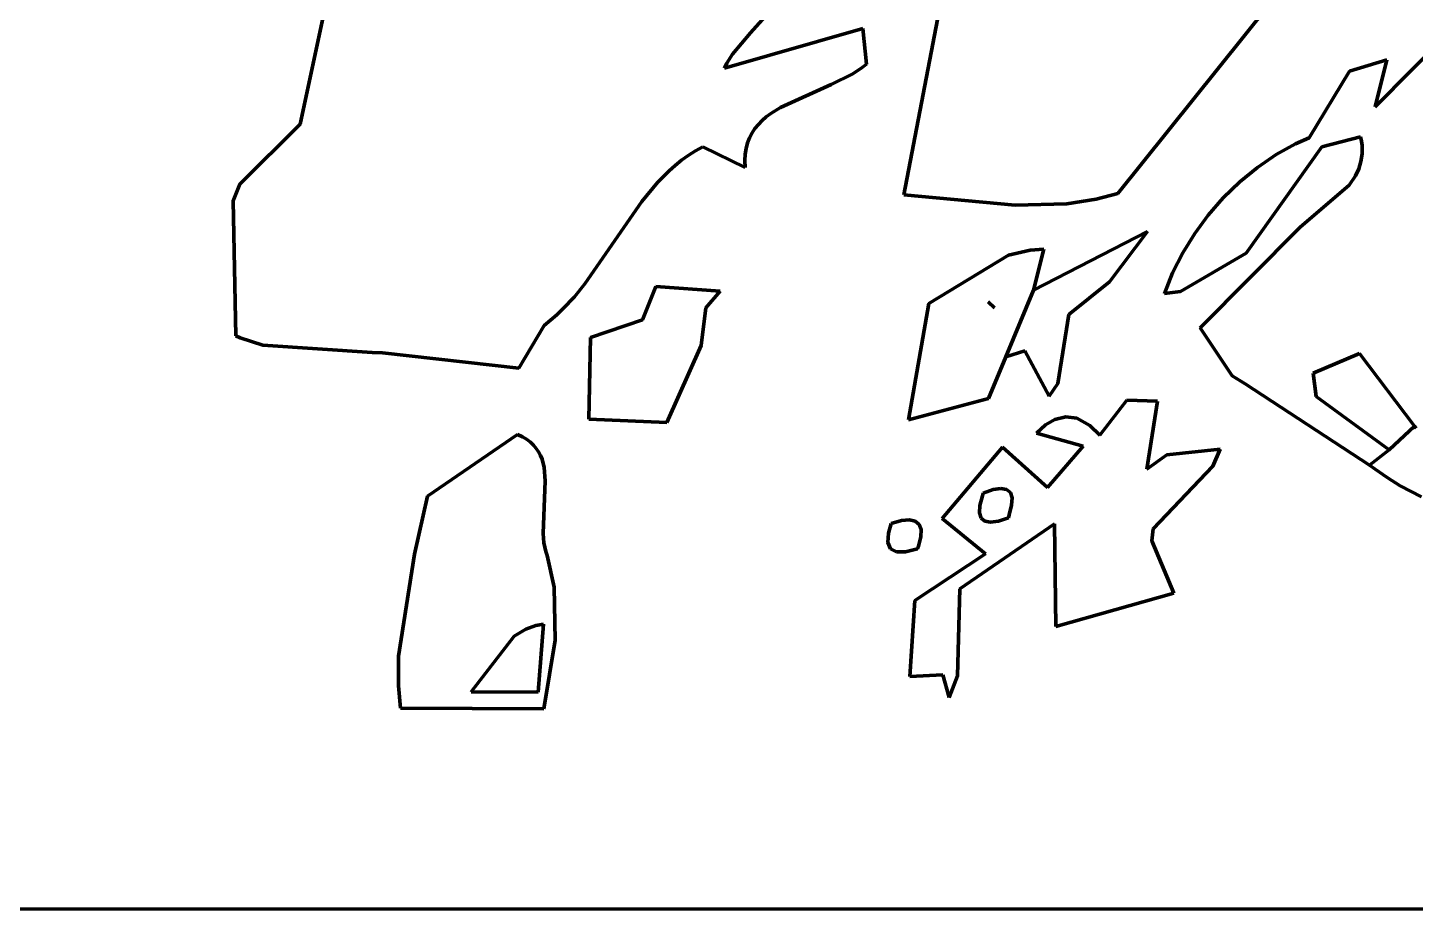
# Model space of a CAD drawing. Header units: millimetres. Extents: x 0 to 8.3, y 0 to 12.4.
# Drawn here: x 3.703 to 4.899, y 0 to 0.76 of the extents above; entities that cross this region are included whole.
import ezdxf

# ---------------------------------------------------------------- set-up
doc = ezdxf.new("R2010")
doc.units = ezdxf.units.MM
for name, color, linetype, lineweight in [('color#131313ff', 7, 'CONTINUOUS', 100), ('color#7c7c7cff', 7, 'CONTINUOUS', 100), ('color#c5c5c5ff', 7, 'CONTINUOUS', 100), ('color#ffffffff', 7, 'CONTINUOUS', 100)]:
    doc.layers.add(name, color=color, linetype=linetype, lineweight=lineweight)

msp = doc.modelspace()

# ---------------------------------------------------------------- linework, layer by layer
at = {"layer": 'color#131313ff'}
for p, q in [((4.4581, 0.6159), (4.5055, 0.8641)), ((3.938, 0.6768), (3.9634, 0.7963)), ((4.3577, 0.7909), (4.3258, 0.7555)), ((4.7729, 0.7797), (4.6424, 0.617)), ((4.3034, 0.725), (4.4227, 0.7591)), ((4.3258, 0.7555), (4.3105, 0.7371)), ((4.4227, 0.7591), (4.4259, 0.7286)), ((4.864, 0.6918), (4.9275, 0.7559)), ((4.3105, 0.7371), (4.3055, 0.7292)), ((4.8419, 0.7223), (4.8743, 0.7322)), ((4.8743, 0.7322), (4.864, 0.6918)), ((4.3055, 0.7292), (4.3034, 0.725)), ((4.414, 0.7201), (4.3954, 0.7108)), ((4.4222, 0.7256), (4.414, 0.7201)), ((4.4259, 0.7286), (4.4222, 0.7256)), ((4.8072, 0.665), (4.8419, 0.7223)), ((4.3954, 0.7108), (4.3517, 0.6912)), ((4.3395, 0.683), (4.3359, 0.6799)), ((4.3433, 0.6859), (4.3395, 0.683)), ((4.3517, 0.6912), (4.3433, 0.6859)), ((3.886, 0.6249), (3.938, 0.6768)), ((4.3297, 0.673), (4.3272, 0.6692)), ((4.3327, 0.6766), (4.3297, 0.673)), ((4.3359, 0.6799), (4.3327, 0.6766)), ((4.3234, 0.6606), (4.3221, 0.6559)), ((4.3251, 0.6651), (4.3234, 0.6606)), ((4.3272, 0.6692), (4.3251, 0.6651)), ((4.7787, 0.6505), (4.7955, 0.6598)), ((4.7955, 0.6598), (4.8072, 0.665)), ((4.8516, 0.6659), (4.8183, 0.6572)), ((4.8524, 0.6621), (4.8516, 0.6659)), ((4.8529, 0.6583), (4.8524, 0.6621)), ((4.8529, 0.6512), (4.8529, 0.6583)), ((4.2665, 0.6457), (4.261, 0.6412)), ((4.2723, 0.6498), (4.2665, 0.6457)), ((4.2784, 0.6537), (4.2723, 0.6498)), ((4.2848, 0.6572), (4.2784, 0.6537)), ((4.3214, 0.6395), (4.2848, 0.6572)), ((4.3214, 0.6508), (4.3211, 0.6453)), ((4.3221, 0.6559), (4.3214, 0.6508)), ((4.8183, 0.6572), (4.753, 0.5655)), ((4.7626, 0.6395), (4.7787, 0.6505)), ((4.8519, 0.6445), (4.8529, 0.6512)), ((4.2557, 0.6366), (4.2458, 0.6266)), ((4.261, 0.6412), (4.2557, 0.6366)), ((4.3211, 0.6453), (4.3214, 0.6395)), ((4.7474, 0.6271), (4.7626, 0.6395)), ((4.8471, 0.6323), (4.85, 0.6382)), ((4.85, 0.6382), (4.8519, 0.6445)), ((3.8802, 0.6107), (3.886, 0.6249)), ((4.2458, 0.6266), (4.2322, 0.6102)), ((4.7332, 0.6133), (4.7474, 0.6271)), ((4.7994, 0.5881), (4.8416, 0.6241)), ((4.8416, 0.6241), (4.8471, 0.6323)), ((3.8823, 0.4944), (3.8802, 0.6107)), ((4.2322, 0.6102), (4.1831, 0.5391)), ((4.5538, 0.6068), (4.4581, 0.6159)), ((4.6236, 0.6122), (4.5984, 0.6082)), ((4.6424, 0.617), (4.6236, 0.6122)), ((4.7202, 0.5984), (4.7332, 0.6133)), ((4.5984, 0.6082), (4.5538, 0.6068)), ((4.7086, 0.5825), (4.7202, 0.5984)), ((4.7132, 0.5013), (4.7994, 0.5881)), ((4.6983, 0.5659), (4.7086, 0.5825)), ((4.4796, 0.5222), (4.5483, 0.5637)), ((4.5483, 0.5637), (4.5668, 0.5682)), ((4.5668, 0.5682), (4.5786, 0.5691)), ((4.5786, 0.5691), (4.5697, 0.5337)), ((4.6896, 0.5486), (4.6983, 0.5659)), ((4.753, 0.5655), (4.6965, 0.5325)), ((4.1831, 0.5391), (4.1741, 0.528)), ((4.6825, 0.5309), (4.6896, 0.5486)), ((4.1741, 0.528), (4.1643, 0.5175)), ((4.2327, 0.508), (4.2442, 0.5369)), ((4.2442, 0.5369), (4.2998, 0.5327)), ((4.2998, 0.5327), (4.2874, 0.5185)), ((4.5697, 0.5337), (4.546, 0.4762)), ((4.6965, 0.5325), (4.6825, 0.5309)), ((4.1643, 0.5175), (4.1591, 0.5125)), ((4.2874, 0.5185), (4.2835, 0.4859)), ((4.4619, 0.4219), (4.4796, 0.5222)), ((4.5307, 0.5235), (4.536, 0.5184)), ((4.536, 0.5184), (4.5307, 0.5235)), ((4.148, 0.5033), (4.1264, 0.4664)), ((4.1537, 0.5078), (4.148, 0.5033)), ((4.1591, 0.5125), (4.1537, 0.5078)), ((4.188, 0.4929), (4.2327, 0.508)), ((3.8862, 0.4926), (3.8823, 0.4944)), ((3.9057, 0.4863), (3.8862, 0.4926)), ((4.1866, 0.4225), (4.188, 0.4929)), ((4.7409, 0.4598), (4.7132, 0.5013)), ((4, 0.4799), (3.9057, 0.4863)), ((4.0088, 0.4797), (4, 0.4799)), ((4.1264, 0.4664), (4.0088, 0.4797)), ((4.2835, 0.4859), (4.2538, 0.4197)), ((4.8507, 0.4792), (4.8106, 0.4622)), ((4.898, 0.4163), (4.8507, 0.4792)), ((4.546, 0.4762), (4.5311, 0.4402)), ((4.752, 0.4528), (4.7409, 0.4598)), ((4.8106, 0.4622), (4.8134, 0.4421)), ((4.8591, 0.3829), (4.752, 0.4528)), ((4.5311, 0.4402), (4.4619, 0.4219)), ((4.6268, 0.4086), (4.6501, 0.4389)), ((4.6501, 0.4389), (4.6766, 0.438)), ((4.6766, 0.438), (4.6675, 0.3793)), ((4.8134, 0.4421), (4.8762, 0.3961)), ((4.2538, 0.4197), (4.1866, 0.4225)), ((4.5802, 0.4177), (4.5881, 0.4223)), ((4.5881, 0.4223), (4.5977, 0.4246)), ((4.5977, 0.4246), (4.6072, 0.4232)), ((4.6072, 0.4232), (4.6182, 0.4171)), ((4.0475, 0.3562), (4.1251, 0.4092)), ((4.1251, 0.4092), (4.1293, 0.4073)), ((4.1293, 0.4073), (4.1329, 0.4051)), ((4.5724, 0.4104), (4.5802, 0.4177)), ((4.6125, 0.3991), (4.5724, 0.4104)), ((4.6182, 0.4171), (4.6268, 0.4086)), ((4.8994, 0.4146), (4.898, 0.4163)), ((4.1329, 0.4051), (4.1362, 0.4027)), ((4.1362, 0.4027), (4.1389, 0.4001)), ((4.1389, 0.4001), (4.1413, 0.3973)), ((4.1413, 0.3973), (4.1433, 0.3944)), ((4.491, 0.3368), (4.543, 0.3982)), ((4.543, 0.3982), (4.5818, 0.3635)), ((4.5818, 0.3635), (4.6125, 0.3991)), ((4.6847, 0.3918), (4.7305, 0.3965)), ((4.7305, 0.3965), (4.7242, 0.3819)), ((4.8762, 0.3961), (4.8591, 0.3829)), ((4.1433, 0.3944), (4.1449, 0.3912)), ((4.1449, 0.3912), (4.1463, 0.3879)), ((4.1463, 0.3879), (4.148, 0.3809)), ((4.6675, 0.3793), (4.6847, 0.3918)), ((4.148, 0.3809), (4.149, 0.3694)), ((4.7242, 0.3819), (4.6728, 0.328)), ((4.149, 0.3694), (4.1471, 0.324)), ((4.5265, 0.3587), (4.5257, 0.3563)), ((4.535, 0.3617), (4.5265, 0.3587)), ((4.5417, 0.3627), (4.535, 0.3617)), ((4.5466, 0.3619), (4.5417, 0.3627)), ((4.5498, 0.3592), (4.5466, 0.3619)), ((4.5513, 0.3547), (4.5498, 0.3592)), ((4.0365, 0.3062), (4.0475, 0.3562)), ((4.5235, 0.3481), (4.5232, 0.3417)), ((4.5257, 0.3563), (4.5235, 0.3481)), ((4.5489, 0.3399), (4.5509, 0.3482)), ((4.5509, 0.3482), (4.5513, 0.3547)), ((4.5285, 0.3065), (4.491, 0.3368)), ((4.5232, 0.3417), (4.5246, 0.3371)), ((4.5246, 0.3371), (4.5278, 0.3344)), ((4.5395, 0.3346), (4.5481, 0.3375)), ((4.5481, 0.3375), (4.5489, 0.3399)), ((4.1471, 0.324), (4.1479, 0.316)), ((4.5877, 0.3321), (4.5063, 0.2763)), ((4.5278, 0.3344), (4.5328, 0.3336)), ((4.5328, 0.3336), (4.5395, 0.3346)), ((4.5891, 0.2436), (4.5877, 0.3321)), ((4.6728, 0.328), (4.6718, 0.3177)), ((4.1479, 0.316), (4.1495, 0.3085)), ((4.6718, 0.3177), (4.6907, 0.2725)), ((4.0225, 0.2181), (4.0365, 0.3062)), ((4.1495, 0.3085), (4.1508, 0.3048)), ((4.1508, 0.3048), (4.1568, 0.2777)), ((4.4676, 0.2661), (4.5285, 0.3065)), ((4.1568, 0.2777), (4.1577, 0.232)), ((4.5063, 0.2763), (4.5042, 0.2013)), ((4.4632, 0.2007), (4.4676, 0.2661)), ((4.6907, 0.2725), (4.5891, 0.2436)), ((4.1324, 0.2415), (4.1223, 0.2354)), ((4.141, 0.2446), (4.1324, 0.2415)), ((4.1474, 0.2457), (4.141, 0.2446)), ((4.1428, 0.1871), (4.1474, 0.2457)), ((4.1223, 0.2354), (4.0853, 0.1873)), ((4.1577, 0.232), (4.1477, 0.1728)), ((4.0225, 0.1925), (4.0225, 0.2181)), ((4.0243, 0.1732), (4.0225, 0.1925)), ((4.4917, 0.2021), (4.4632, 0.2007)), ((4.4971, 0.1825), (4.4917, 0.2021)), ((4.5042, 0.2013), (4.4971, 0.1825)), ((4.0853, 0.1873), (4.1428, 0.1871)), ((4.1477, 0.1728), (4.0243, 0.1732))]:
    msp.add_line(p, q, dxfattribs=at)
at = {"layer": 'color#7c7c7cff'}
for p, q in [((4.5697, 0.5337), (4.6681, 0.5843)), ((4.6681, 0.5843), (4.6351, 0.5407)), ((4.6351, 0.5407), (4.6001, 0.5127)), ((4.546, 0.4762), (4.5697, 0.5337)), ((4.5307, 0.5235), (4.536, 0.5184)), ((4.536, 0.5184), (4.5307, 0.5235)), ((4.6001, 0.5127), (4.5906, 0.4531)), ((4.5624, 0.4815), (4.546, 0.4762)), ((4.5831, 0.4422), (4.5624, 0.4815)), ((4.5906, 0.4531), (4.5831, 0.4422)), ((4.8762, 0.3961), (4.898, 0.4163)), ((4.898, 0.4163), (4.8994, 0.4146)), ((4.8591, 0.3829), (4.8762, 0.3961)), ((4.864, 0.3793), (4.8591, 0.3829)), ((4.8744, 0.3721), (4.864, 0.3793)), ((4.8858, 0.365), (4.8744, 0.3721)), ((4.904, 0.3554), (4.8858, 0.365)), ((4.4472, 0.3325), (4.4559, 0.335)), ((4.4559, 0.335), (4.4628, 0.3357)), ((4.4628, 0.3357), (4.4679, 0.3346)), ((4.4443, 0.3161), (4.4448, 0.3242)), ((4.4448, 0.3242), (4.4472, 0.3325)), ((4.4679, 0.3346), (4.4712, 0.3318)), ((4.4712, 0.3318), (4.4728, 0.3273)), ((4.4728, 0.3273), (4.4726, 0.3209)), ((4.4466, 0.3107), (4.4443, 0.3161)), ((4.4706, 0.3129), (4.4698, 0.3106)), ((4.4726, 0.3209), (4.4706, 0.3129)), ((4.4516, 0.308), (4.4466, 0.3107)), ((4.4593, 0.308), (4.4516, 0.308)), ((4.4698, 0.3106), (4.4593, 0.308))]:
    msp.add_line(p, q, dxfattribs=at)
at = {"layer": 'color#c5c5c5ff'}
for p, q in [((4.5257, 0.3563), (4.5265, 0.3587)), ((4.5265, 0.3587), (4.535, 0.3617)), ((4.535, 0.3617), (4.5417, 0.3627)), ((4.5417, 0.3627), (4.5466, 0.3619)), ((4.5466, 0.3619), (4.5498, 0.3592)), ((4.5498, 0.3592), (4.5513, 0.3547)), ((4.5232, 0.3417), (4.5235, 0.3481)), ((4.5235, 0.3481), (4.5257, 0.3563)), ((4.5509, 0.3482), (4.5489, 0.3399)), ((4.5513, 0.3547), (4.5509, 0.3482)), ((4.5246, 0.3371), (4.5232, 0.3417)), ((4.5278, 0.3344), (4.5246, 0.3371)), ((4.5481, 0.3375), (4.5395, 0.3346)), ((4.5489, 0.3399), (4.5481, 0.3375)), ((4.5328, 0.3336), (4.5278, 0.3344)), ((4.5395, 0.3346), (4.5328, 0.3336))]:
    msp.add_line(p, q, dxfattribs=at)
at = {"layer": 'color#ffffffff'}
for p, q in [((4.5055, 0.8641), (4.4581, 0.6159)), ((3.9634, 0.7963), (3.938, 0.6768)), ((4.3258, 0.7555), (4.3577, 0.7909)), ((4.6424, 0.617), (4.7729, 0.7797)), ((4.4227, 0.7591), (4.3034, 0.725)), ((4.3105, 0.7371), (4.3258, 0.7555)), ((4.4259, 0.7286), (4.4227, 0.7591)), ((4.9275, 0.7559), (4.864, 0.6918)), ((4.3055, 0.7292), (4.3105, 0.7371)), ((4.8743, 0.7322), (4.8419, 0.7223)), ((4.864, 0.6918), (4.8743, 0.7322)), ((4.3034, 0.725), (4.3055, 0.7292)), ((4.3954, 0.7108), (4.414, 0.7201)), ((4.414, 0.7201), (4.4222, 0.7256)), ((4.4222, 0.7256), (4.4259, 0.7286)), ((4.8419, 0.7223), (4.8072, 0.665)), ((4.3517, 0.6912), (4.3954, 0.7108)), ((4.3359, 0.6799), (4.3395, 0.683)), ((4.3395, 0.683), (4.3433, 0.6859)), ((4.3433, 0.6859), (4.3517, 0.6912)), ((3.938, 0.6768), (3.886, 0.6249)), ((4.3272, 0.6692), (4.3297, 0.673)), ((4.3297, 0.673), (4.3327, 0.6766)), ((4.3327, 0.6766), (4.3359, 0.6799)), ((4.3221, 0.6559), (4.3234, 0.6606)), ((4.3234, 0.6606), (4.3251, 0.6651)), ((4.3251, 0.6651), (4.3272, 0.6692)), ((4.7955, 0.6598), (4.7787, 0.6505)), ((4.8072, 0.665), (4.7955, 0.6598)), ((4.8183, 0.6572), (4.8516, 0.6659)), ((4.8516, 0.6659), (4.8524, 0.6621)), ((4.8524, 0.6621), (4.8529, 0.6583)), ((4.8529, 0.6583), (4.8529, 0.6512)), ((4.261, 0.6412), (4.2665, 0.6457)), ((4.2665, 0.6457), (4.2723, 0.6498)), ((4.2723, 0.6498), (4.2784, 0.6537)), ((4.2784, 0.6537), (4.2848, 0.6572)), ((4.2848, 0.6572), (4.3214, 0.6395)), ((4.3211, 0.6453), (4.3214, 0.6508)), ((4.3214, 0.6508), (4.3221, 0.6559)), ((4.753, 0.5655), (4.8183, 0.6572)), ((4.7787, 0.6505), (4.7626, 0.6395)), ((4.8529, 0.6512), (4.8519, 0.6445)), ((4.2458, 0.6266), (4.2557, 0.6366)), ((4.2557, 0.6366), (4.261, 0.6412)), ((4.3214, 0.6395), (4.3211, 0.6453)), ((4.7626, 0.6395), (4.7474, 0.6271)), ((4.85, 0.6382), (4.8471, 0.6323)), ((4.8519, 0.6445), (4.85, 0.6382)), ((3.886, 0.6249), (3.8802, 0.6107)), ((4.2322, 0.6102), (4.2458, 0.6266)), ((4.7474, 0.6271), (4.7332, 0.6133)), ((4.8416, 0.6241), (4.7994, 0.5881)), ((4.8471, 0.6323), (4.8416, 0.6241)), ((3.8802, 0.6107), (3.8823, 0.4944)), ((4.1831, 0.5391), (4.2322, 0.6102)), ((4.4581, 0.6159), (4.5538, 0.6068)), ((4.5984, 0.6082), (4.6236, 0.6122)), ((4.6236, 0.6122), (4.6424, 0.617)), ((4.7332, 0.6133), (4.7202, 0.5984)), ((4.5538, 0.6068), (4.5984, 0.6082)), ((4.7202, 0.5984), (4.7086, 0.5825)), ((4.7994, 0.5881), (4.7132, 0.5013)), ((4.6681, 0.5843), (4.5697, 0.5337)), ((4.6351, 0.5407), (4.6681, 0.5843)), ((4.7086, 0.5825), (4.6983, 0.5659)), ((4.5483, 0.5637), (4.4796, 0.5222)), ((4.5668, 0.5682), (4.5483, 0.5637)), ((4.5786, 0.5691), (4.5668, 0.5682)), ((4.5697, 0.5337), (4.5786, 0.5691)), ((4.6983, 0.5659), (4.6896, 0.5486)), ((4.6965, 0.5325), (4.753, 0.5655)), ((4.1741, 0.528), (4.1831, 0.5391)), ((4.6001, 0.5127), (4.6351, 0.5407)), ((4.6896, 0.5486), (4.6825, 0.5309)), ((4.1643, 0.5175), (4.1741, 0.528)), ((4.2442, 0.5369), (4.2327, 0.508)), ((4.2998, 0.5327), (4.2442, 0.5369)), ((4.2874, 0.5185), (4.2998, 0.5327)), ((4.6825, 0.5309), (4.6965, 0.5325)), ((4.1591, 0.5125), (4.1643, 0.5175)), ((4.2835, 0.4859), (4.2874, 0.5185)), ((4.4796, 0.5222), (4.4619, 0.4219)), ((4.1264, 0.4664), (4.148, 0.5033)), ((4.148, 0.5033), (4.1537, 0.5078)), ((4.1537, 0.5078), (4.1591, 0.5125)), ((4.2327, 0.508), (4.188, 0.4929)), ((4.5906, 0.4531), (4.6001, 0.5127)), ((3.8823, 0.4944), (3.8862, 0.4926)), ((3.8862, 0.4926), (3.9057, 0.4863)), ((4.188, 0.4929), (4.1866, 0.4225)), ((4.7132, 0.5013), (4.7409, 0.4598)), ((3.9057, 0.4863), (4, 0.4799)), ((4, 0.4799), (4.0088, 0.4797)), ((4.0088, 0.4797), (4.1264, 0.4664)), ((4.2538, 0.4197), (4.2835, 0.4859)), ((4.546, 0.4762), (4.5624, 0.4815)), ((4.5624, 0.4815), (4.5831, 0.4422)), ((4.8106, 0.4622), (4.8507, 0.4792)), ((4.8507, 0.4792), (4.898, 0.4163)), ((4.5311, 0.4402), (4.546, 0.4762)), ((4.7409, 0.4598), (4.752, 0.4528)), ((4.8134, 0.4421), (4.8106, 0.4622)), ((4.5831, 0.4422), (4.5906, 0.4531)), ((4.752, 0.4528), (4.8591, 0.3829)), ((4.4619, 0.4219), (4.5311, 0.4402)), ((4.6501, 0.4389), (4.6268, 0.4086)), ((4.6766, 0.438), (4.6501, 0.4389)), ((4.6675, 0.3793), (4.6766, 0.438)), ((4.8762, 0.3961), (4.8134, 0.4421)), ((4.1866, 0.4225), (4.2538, 0.4197)), ((4.5881, 0.4223), (4.5802, 0.4177)), ((4.5977, 0.4246), (4.5881, 0.4223)), ((4.6072, 0.4232), (4.5977, 0.4246)), ((4.6182, 0.4171), (4.6072, 0.4232)), ((4.1251, 0.4092), (4.0475, 0.3562)), ((4.1293, 0.4073), (4.1251, 0.4092)), ((4.1329, 0.4051), (4.1293, 0.4073)), ((4.5802, 0.4177), (4.5724, 0.4104)), ((4.5724, 0.4104), (4.6125, 0.3991)), ((4.6268, 0.4086), (4.6182, 0.4171)), ((4.898, 0.4163), (4.8762, 0.3961)), ((4.1362, 0.4027), (4.1329, 0.4051)), ((4.1389, 0.4001), (4.1362, 0.4027)), ((4.1413, 0.3973), (4.1389, 0.4001)), ((4.1433, 0.3944), (4.1413, 0.3973)), ((4.543, 0.3982), (4.491, 0.3368)), ((4.5818, 0.3635), (4.543, 0.3982)), ((4.6125, 0.3991), (4.5818, 0.3635)), ((4.7305, 0.3965), (4.6847, 0.3918)), ((4.7242, 0.3819), (4.7305, 0.3965)), ((4.1449, 0.3912), (4.1433, 0.3944)), ((4.1463, 0.3879), (4.1449, 0.3912)), ((4.148, 0.3809), (4.1463, 0.3879)), ((4.6847, 0.3918), (4.6675, 0.3793)), ((4.8591, 0.3829), (4.864, 0.3793)), ((4.149, 0.3694), (4.148, 0.3809)), ((4.6728, 0.328), (4.7242, 0.3819)), ((4.864, 0.3793), (4.8744, 0.3721)), ((4.8744, 0.3721), (4.8858, 0.365)), ((4.1471, 0.324), (4.149, 0.3694)), ((4.8858, 0.365), (4.904, 0.3554)), ((4.0475, 0.3562), (4.0365, 0.3062)), ((4.4559, 0.335), (4.4472, 0.3325)), ((4.4628, 0.3357), (4.4559, 0.335)), ((4.4679, 0.3346), (4.4628, 0.3357)), ((4.491, 0.3368), (4.5285, 0.3065)), ((4.1479, 0.316), (4.1471, 0.324)), ((4.4448, 0.3242), (4.4443, 0.3161)), ((4.4472, 0.3325), (4.4448, 0.3242)), ((4.4712, 0.3318), (4.4679, 0.3346)), ((4.4728, 0.3273), (4.4712, 0.3318)), ((4.4726, 0.3209), (4.4728, 0.3273)), ((4.5063, 0.2763), (4.5877, 0.3321)), ((4.5877, 0.3321), (4.5891, 0.2436)), ((4.6718, 0.3177), (4.6728, 0.328)), ((4.1495, 0.3085), (4.1479, 0.316)), ((4.4443, 0.3161), (4.4466, 0.3107)), ((4.4698, 0.3106), (4.4706, 0.3129)), ((4.4706, 0.3129), (4.4726, 0.3209)), ((4.6907, 0.2725), (4.6718, 0.3177)), ((4.0365, 0.3062), (4.0225, 0.2181)), ((4.1508, 0.3048), (4.1495, 0.3085)), ((4.1568, 0.2777), (4.1508, 0.3048)), ((4.4466, 0.3107), (4.4516, 0.308)), ((4.4516, 0.308), (4.4593, 0.308)), ((4.4593, 0.308), (4.4698, 0.3106)), ((4.5285, 0.3065), (4.4676, 0.2661)), ((4.1577, 0.232), (4.1568, 0.2777)), ((4.5042, 0.2013), (4.5063, 0.2763)), ((4.4676, 0.2661), (4.4632, 0.2007)), ((4.5891, 0.2436), (4.6907, 0.2725)), ((4.1223, 0.2354), (4.1324, 0.2415)), ((4.1324, 0.2415), (4.141, 0.2446)), ((4.141, 0.2446), (4.1474, 0.2457)), ((4.1474, 0.2457), (4.1428, 0.1871)), ((4.0853, 0.1873), (4.1223, 0.2354)), ((4.1477, 0.1728), (4.1577, 0.232)), ((4.0225, 0.2181), (4.0225, 0.1925)), ((4.0225, 0.1925), (4.0243, 0.1732)), ((4.4632, 0.2007), (4.4917, 0.2021)), ((4.4917, 0.2021), (4.4971, 0.1825)), ((4.4971, 0.1825), (4.5042, 0.2013)), ((4.1428, 0.1871), (4.0853, 0.1873)), ((4.0243, 0.1732), (4.1477, 0.1728)), ((8.3333, 0), (0, 0))]:
    msp.add_line(p, q, dxfattribs=at)

doc.saveas('drawing.dxf')
